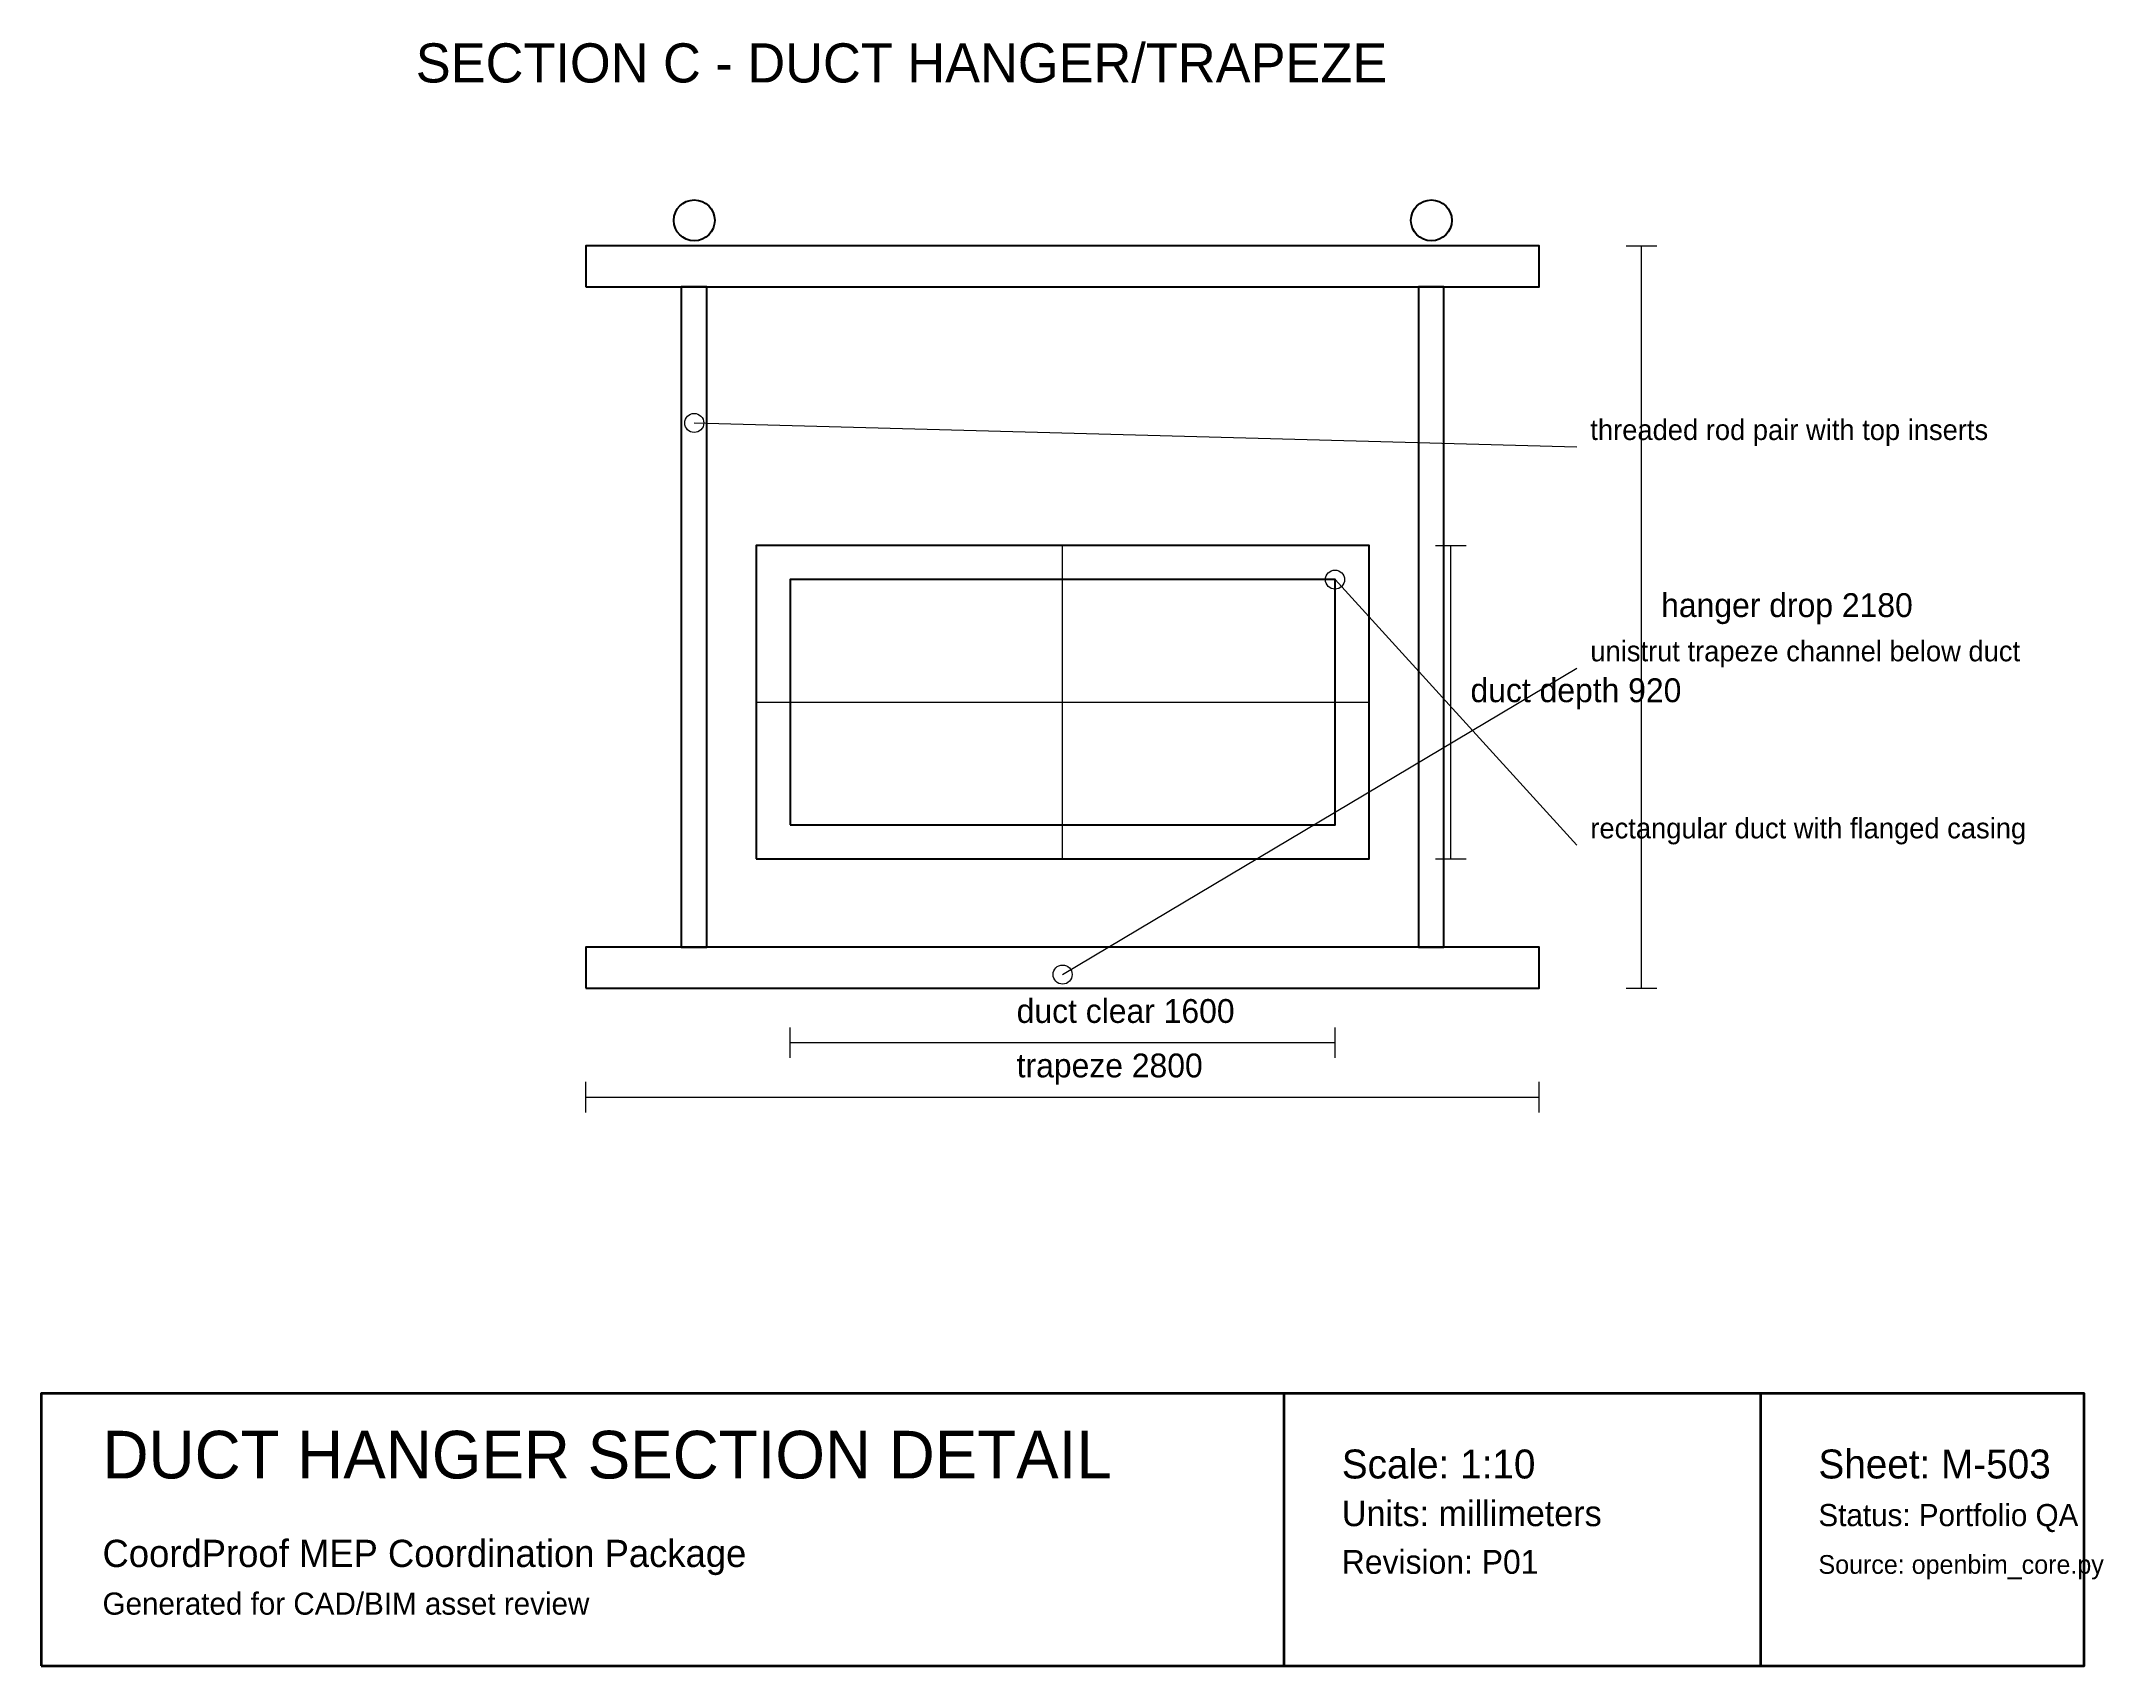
# Model space of a CAD drawing. Header units: millimetres. Extents: x 0 to 6058, y -1050 to 3721.
import ezdxf

# ---------------------------------------------------------------- set-up
doc = ezdxf.new("R2010")
doc.units = ezdxf.units.MM
for name, color, linetype, lineweight in [('ANNOTATIONS', 7, 'Continuous', 18), ('CENTERLINES', 6, 'Continuous', 13), ('DIMENSIONS', 1, 'Continuous', 18), ('M-DUCT', 9, 'Continuous', 25), ('M-SUPPORT', 2, 'Continuous', 25), ('TITLEBLOCK', 7, 'Continuous', 35)]:
    doc.layers.add(name, color=color, linetype=linetype, lineweight=lineweight)

msp = doc.modelspace()

# ---------------------------------------------------------------- linework, layer by layer
at = {"layer": 'ANNOTATIONS'}
for p, q in [((1918, 2600), (4510, 2530)), ((3800, 2140), (4510, 1360)), ((3000, 980), (4510, 1880))]:
    msp.add_line(p, q, dxfattribs=at)
for centre in [(1918, 2600), (3800, 2140), (3000, 980)]:
    msp.add_circle(centre, 28, dxfattribs=at)
at = {"layer": 'CENTERLINES'}
for p, q in [((3000, 1320), (3000, 2240)), ((2100, 1780), (3900, 1780))]:
    msp.add_line(p, q, dxfattribs=at)
at = {"layer": 'DIMENSIONS'}
for p, q in [((4655, 3120), (4745, 3120)), ((4700, 940), (4700, 3120)), ((4095, 2240), (4185, 2240)), ((4140, 1320), (4140, 2240)), ((4095, 1320), (4185, 1320)), ((4655, 940), (4745, 940)), ((2200, 735), (2200, 825)), ((3800, 735), (3800, 825)), ((2200, 780), (3800, 780)), ((1600, 575), (1600, 665)), ((1600, 620), (4400, 620)), ((4400, 575), (4400, 665))]:
    msp.add_line(p, q, dxfattribs=at)
at = {"layer": 'M-DUCT'}
for points in [[(2100, 1320), (3900, 1320), (3900, 2240), (2100, 2240)], [(2200, 1420), (3800, 1420), (3800, 2140), (2200, 2140)]]:
    msp.add_lwpolyline(points, close=True, dxfattribs=at)
at = {"layer": 'M-SUPPORT'}
for points in [[(1600, 3000), (4400, 3000), (4400, 3120), (1600, 3120)], [(1880, 1060), (1955, 1060), (1955, 3000), (1880, 3000)], [(4045, 1060), (4120, 1060), (4120, 3000), (4045, 3000)], [(1600, 940), (4400, 940), (4400, 1060), (1600, 1060)]]:
    msp.add_lwpolyline(points, close=True, dxfattribs=at)
for centre in [(1918, 3195), (4083, 3195)]:
    msp.add_circle(centre, 60, dxfattribs=at)
at = {"layer": 'TITLEBLOCK'}
for points in [[(0, -1050), (6000, -1050), (6000, -250), (0, -250)], [(3650, -1050), (6000, -1050), (6000, -250), (3650, -250)], [(5050, -1050), (6000, -1050), (6000, -250), (5050, -250)]]:
    msp.add_lwpolyline(points, close=True, dxfattribs=at)

# ---------------------------------------------------------------- texts
at = {"layer": 'ANNOTATIONS'}
for s, height, p in [('SECTION C - DUCT HANGER/TRAPEZE', 115, (1100, 3600)), ('threaded rod pair with top inserts', 60, (4550, 2550)), ('unistrut trapeze channel below duct', 60, (4550, 1900)), ('rectangular duct with flanged casing', 60, (4550, 1380))]:
    msp.add_text(s, height=height, dxfattribs=at).set_placement(p)
at = {"layer": 'DIMENSIONS'}
for s, p in [('hanger drop 2180', (4758, 2030)), ('duct depth 920', (4198, 1780)), ('duct clear 1600', (2865, 838)), ('trapeze 2800', (2865, 678))]:
    msp.add_text(s, height=70, dxfattribs=at).set_placement(p)
at = {"layer": 'TITLEBLOCK'}
for s, height, p in [('DUCT HANGER SECTION DETAIL', 140, (180, -500)), ('Scale: 1:10', 85, (3820, -500)), ('Sheet: M-503', 85, (5220, -500)), ('Units: millimeters', 75, (3820, -640)), ('Status: Portfolio QA', 65, (5220, -640)), ('CoordProof MEP Coordination Package', 80, (180, -760)), ('Revision: P01', 70, (3820, -780)), ('Source: openbim_core.py', 55, (5220, -780)), ('Generated for CAD/BIM asset review', 65, (180, -900))]:
    msp.add_text(s, height=height, dxfattribs=at).set_placement(p)

doc.saveas('drawing.dxf')
